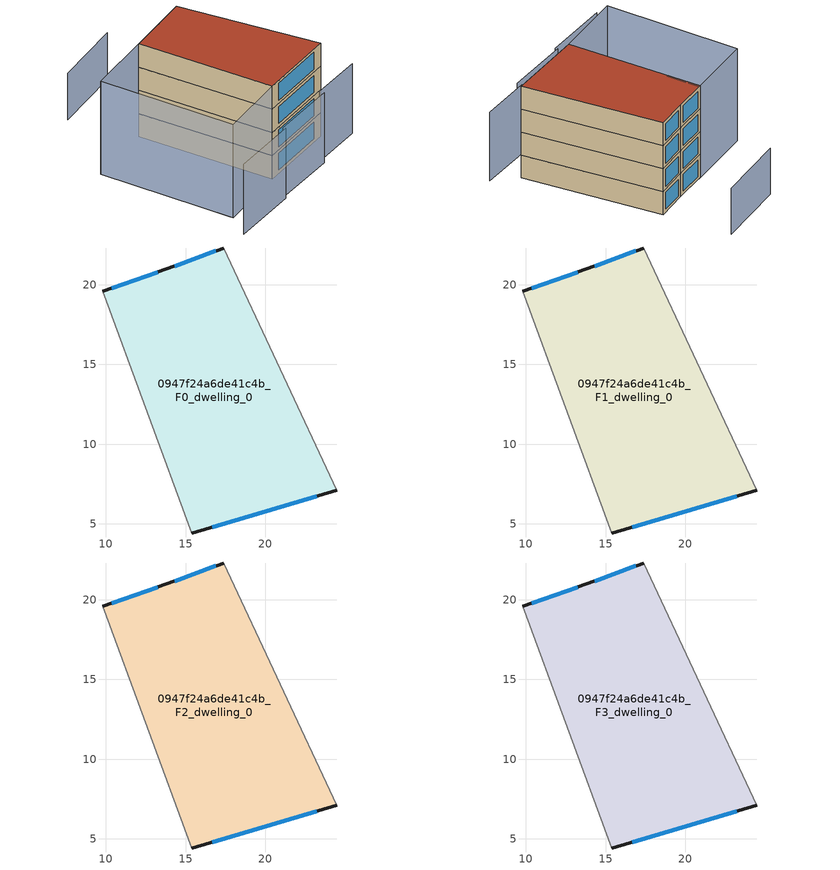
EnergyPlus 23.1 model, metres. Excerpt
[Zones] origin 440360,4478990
0947f24a6de41c4b_F0_dwelling_0
 floor ground (EU_floor_Construction): 17.39,22.3 24.47,7.11 15.39,4.43 9.79,19.59 13.81,20.98 z0
 wall outside (EU_wall_Construction): 17.39,22.3 13.81,20.98 9.79,19.59 / 15.39,4.43 24.47,7.11 z0:3
 wall adiabatic (EU_wall_Construction): 24.47,7.11 17.39,22.3 / 9.79,19.59 15.39,4.43 z0:3
 window (EU_Window_Construction): 16.89,22.11 14.3,21.17 / 16.65,4.8 23.21,6.74 / 13.25,20.79 10.35,19.79 z0.42:2.58
0947f24a6de41c4b_F1_dwelling_0
 floor to 0947f24a6de41c4b_F0_dwelling_0 (EU_floor_Construction): 17.39,22.3 24.47,7.11 15.39,4.43 9.79,19.59 13.81,20.98 z3
 wall outside (EU_wall_Construction): 17.39,22.3 13.81,20.98 9.79,19.59 / 15.39,4.43 24.47,7.11 z3:6
 wall adiabatic (EU_wall_Construction): 24.47,7.11 17.39,22.3 / 9.79,19.59 15.39,4.43 z3:6
 window (EU_Window_Construction): 16.89,22.11 14.3,21.17 / 16.65,4.8 23.21,6.74 / 13.25,20.79 10.35,19.79 z3.42:5.58
0947f24a6de41c4b_F2_dwelling_0
 floor to 0947f24a6de41c4b_F1_dwelling_0 (EU_floor_Construction): 17.39,22.3 24.47,7.11 15.39,4.43 9.79,19.59 13.81,20.98 z6
 wall outside (EU_wall_Construction): 17.39,22.3 13.81,20.98 9.79,19.59 / 15.39,4.43 24.47,7.11 z6:9
 wall adiabatic (EU_wall_Construction): 24.47,7.11 17.39,22.3 / 9.79,19.59 15.39,4.43 z6:9
 window (EU_Window_Construction): 16.89,22.11 14.3,21.17 / 16.65,4.8 23.21,6.74 / 13.25,20.79 10.35,19.79 z6.42:8.58
0947f24a6de41c4b_F3_dwelling_0
 floor to 0947f24a6de41c4b_F2_dwelling_0 (EU_floor_Construction): 17.39,22.3 24.47,7.11 15.39,4.43 9.79,19.59 13.81,20.98 z9
 wall outside (EU_wall_Construction): 17.39,22.3 13.81,20.98 9.79,19.59 / 15.39,4.43 24.47,7.11 z9:12
 wall adiabatic (EU_wall_Construction): 24.47,7.11 17.39,22.3 / 9.79,19.59 15.39,4.43 z9:12
 window (EU_Window_Construction): 16.89,22.11 14.3,21.17 / 16.65,4.8 23.21,6.74 / 13.25,20.79 10.35,19.79 z9.42:11.58
 roof outside (EU_roof_Construction): 24.47,7.11 17.39,22.3 13.81,20.98 9.79,19.59 15.39,4.43 z12
shading: 6.46,-1.32 14.18,0.79 / 14.1,1.08 21.57,3.12 / 21.4,3.69 27.37,5.32 z0:9; 3.15,14.55 7.46,2.07 z0:3; 2.24,16.95 10.04,19.68 / 10.04,19.68 15.39,4.43 / 15.39,4.43 7.59,1.7 / 7.59,1.7 2.24,16.95 z0:12; 14.21,29.86 6.15,26.89 z0:6
[Building]
EU S2 Campaign: North Axis=0; Terrain=City; Solar Distribution=FullExterior
[Site:Location]
Madrid: Latitude=40.5; Longitude=-3.5; Time Zone=1; Elevation=609
[SizingPeriod:WeatherFileDays]
AnnualSizingPeriod: Begin Month=1; Begin Day of Month=1; End Month=12; End Day of Month=31; Day of Week for Start Day=Monday; Use Weather File Daylight Saving Period=No; Use Weather File Rain and Snow Indicators=No
[MATERIAL]
EU_InternalMass_Material: Roughness=MediumRough; Thickness=0.1; Conductivity=1; Density=1800; Specific Heat=900; Thermal Absorptance=0.9; Solar Absorptance=0.7; Visible Absorptance=0.7
[MATERIAL:NOMASS] Roughness=MediumRough; Thermal Absorptance=0.9; Solar Absorptance=0.7; Visible Absorptance=0.7
Name | Thermal Resistance
EU_wall_NoMass | 1.60022
EU_roof_NoMass | 1.57597
EU_floor_NoMass | 0.470652
[WINDOWMATERIAL:SIMPLEGLAZINGSYSTEM]
EU_Window_SimpleGlazing: UFactor=3.28802; Solar Heat Gain Coefficient=0.85; Visible Transmittance=0.85
[CONSTRUCTION]
EU_wall_Construction: EU_wall_NoMass
EU_roof_Construction: EU_roof_NoMass
EU_floor_Construction: EU_floor_NoMass
EU_Window_Construction: EU_Window_SimpleGlazing
EU_InternalMass_Construction: EU_InternalMass_Material
[ZONE] Type=1; Multiplier=1; Ceiling Height=autocalculate; Volume=430.387; Floor Area=autocalculate; Part of Total Floor Area=Yes
0947f24a6de41c4b_F0_dwelling_0; 0947f24a6de41c4b_F1_dwelling_0; 0947f24a6de41c4b_F2_dwelling_0; 0947f24a6de41c4b_F3_dwelling_0
[INTERNALMASS] Construction=EU_InternalMass_Construction; Surface Area=143.462
Name | Zone or ZoneList
0947f24a6de41c4b_F0_dwelling_0_EU_InternalMass | 0947f24a6de41c4b_F0_dwelling_0
0947f24a6de41c4b_F1_dwelling_0_EU_InternalMass | 0947f24a6de41c4b_F1_dwelling_0
0947f24a6de41c4b_F2_dwelling_0_EU_InternalMass | 0947f24a6de41c4b_F2_dwelling_0
0947f24a6de41c4b_F3_dwelling_0_EU_InternalMass | 0947f24a6de41c4b_F3_dwelling_0
[OTHEREQUIPMENT] Fuel Type=Electricity; Design Level Calculation Method=Watts/Area; Power per Zone Floor Area=1; Fraction Latent=0; Fraction Radiant=0; Fraction Lost=0; Carbon Dioxide Generation Rate=0; EndUse Subcategory=EU_Step8_InternalGains
Name | Zone or ZoneList or Space or SpaceList | Schedule
EU_Step8_InternalGain_0947f24a6de41c4b_F0_dwelling_0_f000 | 0947f24a6de41c4b_F0_dwelling_0 | EU_Step8_GainSchedule_0947f24a6de41c4b_F0_dwelling_0_f000
EU_Step8_InternalGain_0947f24a6de41c4b_F1_dwelling_0_f000 | 0947f24a6de41c4b_F1_dwelling_0 | EU_Step8_GainSchedule_0947f24a6de41c4b_F1_dwelling_0_f000
EU_Step8_InternalGain_0947f24a6de41c4b_F2_dwelling_0_f000 | 0947f24a6de41c4b_F2_dwelling_0 | EU_Step8_GainSchedule_0947f24a6de41c4b_F2_dwelling_0_f000
EU_Step8_InternalGain_0947f24a6de41c4b_F3_dwelling_0_f000 | 0947f24a6de41c4b_F3_dwelling_0 | EU_Step8_GainSchedule_0947f24a6de41c4b_F3_dwelling_0_f000
[ZONEVENTILATION:DESIGNFLOWRATE] Schedule=EU_AlwaysOn; Design Flow Rate Calculation Method=AirChanges/Hour; Air Changes per Hour=0.480704; Ventilation Type=Natural; Fan Pressure Rise=0; Fan Total Efficiency=1; Constant Term Coefficient=1; Temperature Term Coefficient=0; Velocity Term Coefficient=0; Velocity Squared Term Coefficient=0; Minimum Indoor Temperature=-100; Maximum Indoor Temperature=100; Delta Temperature=-100; Minimum Outdoor Temperature=-100; Maximum Outdoor Temperature=100; Maximum Wind Speed=40
Name | Zone or ZoneList or Space or SpaceList
EU_ConstantAir_0947f24a6de41c4b_F0_dwelling_0 | 0947f24a6de41c4b_F0_dwelling_0
EU_ConstantAir_0947f24a6de41c4b_F1_dwelling_0 | 0947f24a6de41c4b_F1_dwelling_0
EU_ConstantAir_0947f24a6de41c4b_F2_dwelling_0 | 0947f24a6de41c4b_F2_dwelling_0
EU_ConstantAir_0947f24a6de41c4b_F3_dwelling_0 | 0947f24a6de41c4b_F3_dwelling_0
[HVACTEMPLATE:THERMOSTAT] Constant Heating Setpoint=20; Constant Cooling Setpoint=50
EU_HeatOnly_0947f24a6de41c4b_F0_dwelling_0; EU_HeatOnly_0947f24a6de41c4b_F1_dwelling_0; EU_HeatOnly_0947f24a6de41c4b_F2_dwelling_0; EU_HeatOnly_0947f24a6de41c4b_F3_dwelling_0
[HVACTEMPLATE:ZONE:IDEALLOADSAIRSYSTEM] System Availability Schedule=EU_AlwaysOn; Maximum Heating Supply Air Temperature=50; Minimum Cooling Supply Air Temperature=13; Maximum Heating Supply Air Humidity Ratio=0.0156; Minimum Cooling Supply Air Humidity Ratio=0.0077; Heating Limit=NoLimit; Cooling Limit=NoLimit; Heating Availability Schedule=EU_AlwaysOn; Cooling Availability Schedule=EU_CoolingOff; Dehumidification Control Type=ConstantSensibleHeatRatio; Cooling Sensible Heat Ratio=0.7; Dehumidification Setpoint=60; Humidification Control Type=None; Humidification Setpoint=30; Outdoor Air Method=None; Outdoor Air Flow Rate per Person=0.00944; Outdoor Air Flow Rate per Zone Floor Area=0; Outdoor Air Flow Rate per Zone=0; Demand Controlled Ventilation Type=None; Outdoor Air Economizer Type=NoEconomizer; Heat Recovery Type=None; Sensible Heat Recovery Effectiveness=0.7; Latent Heat Recovery Effectiveness=0.65
Name | Template Thermostat
0947f24a6de41c4b_F0_dwelling_0 | EU_HeatOnly_0947f24a6de41c4b_F0_dwelling_0
0947f24a6de41c4b_F1_dwelling_0 | EU_HeatOnly_0947f24a6de41c4b_F1_dwelling_0
0947f24a6de41c4b_F2_dwelling_0 | EU_HeatOnly_0947f24a6de41c4b_F2_dwelling_0
0947f24a6de41c4b_F3_dwelling_0 | EU_HeatOnly_0947f24a6de41c4b_F3_dwelling_0
[SIZING:ZONE] Zone Cooling Design Supply Air Temperature Input Method=SupplyAirTemperature; Zone Cooling Design Supply Air Temperature=13; Zone Heating Design Supply Air Temperature Input Method=SupplyAirTemperature; Zone Heating Design Supply Air Temperature=50; Zone Cooling Design Supply Air Humidity Ratio=0.008; Zone Heating Design Supply Air Humidity Ratio=0.008; Cooling Design Air Flow Method=DesignDay; Cooling Design Air Flow Rate=0; Cooling Minimum Air Flow per Zone Floor Area=0.000762; Cooling Minimum Air Flow=0; Cooling Minimum Air Flow Fraction=0.2; Heating Design Air Flow Method=DesignDay; Heating Design Air Flow Rate=0; Heating Maximum Air Flow per Zone Floor Area=0.002032; Heating Maximum Air Flow=0.141576; Heating Maximum Air Flow Fraction=0.3; Account for Dedicated Outdoor Air System=No; Dedicated Outdoor Air System Control Strategy=NeutralSupplyAir; Dedicated Outdoor Air Low Setpoint Temperature for Design=autosize; Dedicated Outdoor Air High Setpoint Temperature for Design=autosize; Zone Load Sizing Method=Sensible Load Only No Latent Load; Zone Latent Cooling Design Supply Air Humidity Ratio Input Method=HumidityRatioDifference; Zone Cooling Design Supply Air Humidity Ratio Difference=0.005; Zone Latent Heating Design Supply Air Humidity Ratio Input Method=HumidityRatioDifference; Zone Humidification Design Supply Air Humidity Ratio Difference=0.005
0947f24a6de41c4b_F0_dwelling_0; 0947f24a6de41c4b_F1_dwelling_0; 0947f24a6de41c4b_F2_dwelling_0; 0947f24a6de41c4b_F3_dwelling_0
[SCHEDULE:CONSTANT]
Name | Hourly Value
EU_AlwaysOn | 1
EU_CoolingOff | 0
[SCHEDULE:FILE] Column Number=1; Rows to Skip at Top=0; Number of Hours of Data=8760; Column Separator=Comma; Interpolate to Timestep=No; Minutes per Item=60; Adjust Schedule for Daylight Savings=Yes
Name | File
EU_Step8_GainSchedule_0947f24a6de41c4b_F0_dwelling_0_f000 | ../../schedules/0947f24a6de41c4b/0947f24a6de41c4b_F0_dwelling_0_f000_gain.csv
EU_Step8_GainSchedule_0947f24a6de41c4b_F1_dwelling_0_f000 | ../../schedules/0947f24a6de41c4b/0947f24a6de41c4b_F1_dwelling_0_f000_gain.csv
EU_Step8_GainSchedule_0947f24a6de41c4b_F2_dwelling_0_f000 | ../../schedules/0947f24a6de41c4b/0947f24a6de41c4b_F2_dwelling_0_f000_gain.csv
EU_Step8_GainSchedule_0947f24a6de41c4b_F3_dwelling_0_f000 | ../../schedules/0947f24a6de41c4b/0947f24a6de41c4b_F3_dwelling_0_f000_gain.csv
